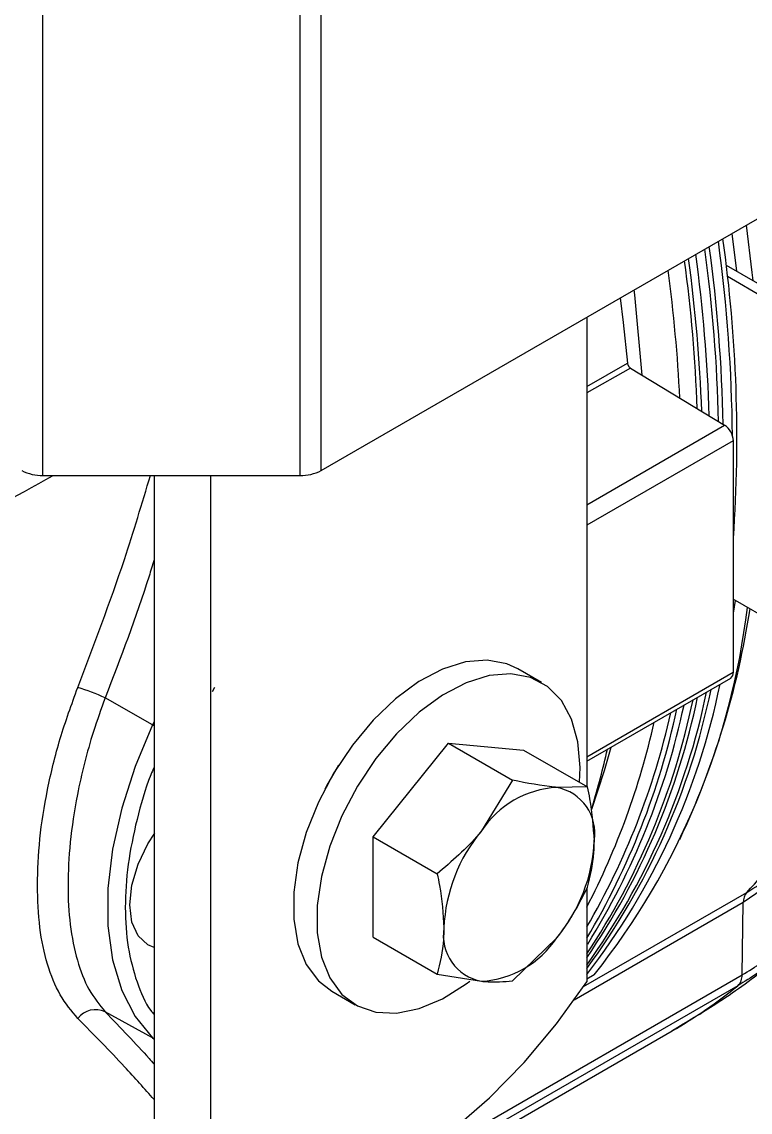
# Model space of a CAD drawing. Extents: x 11 to 120, y 2 to 94.
# Drawn here: x 23.006 to 24.718, y 12.812 to 15.375 of the extents above; entities that cross this region are included whole.
import ezdxf

# ---------------------------------------------------------------- set-up
doc = ezdxf.new("R2010")
doc.units = 0
doc.header["$MEASUREMENT"] = 0
doc.layers.add('OBJECT', color=7, linetype='CONTINUOUS')

msp = doc.modelspace()

# ---------------------------------------------------------------- linework, layer by layer
at = {"layer": 'OBJECT'}
for p, q in [((23.0558, 14.3083), (23.0558, 19.8403)), ((23.6603, 14.3083), (23.6603, 19.8403)), ((23.7098, 14.3201), (23.7098, 19.8522)), ((23.7098, 14.3201), (25.9055, 15.5876)), ((24.6747, 14.8771), (24.6856, 14.7888)), ((24.6614, 14.8028), (24.7718, 14.739)), ((24.6644, 14.7765), (24.7532, 14.7253)), ((24.3339, 14.6804), (24.3339, 13.5773)), ((24.3339, 14.5174), (24.4296, 14.572)), ((24.4364, 14.5608), (24.3339, 14.5024)), ((24.4364, 14.5608), (24.6576, 14.4264)), ((24.3339, 14.2396), (24.6576, 14.4264)), ((24.6782, 14.39), (24.3339, 14.1912)), ((24.6782, 14.39), (24.6782, 13.8457)), ((23.0558, 14.3083), (23.6603, 14.3083)), ((23.3171, 14.3083), (23.3171, 12.6849)), ((23.45, 14.3083), (23.45, 12.6081)), ((24.8151, 13.9383), (24.6782, 14.0173)), ((24.6826, 14.0148), (24.6782, 13.9844)), ((24.2273, 13.822), (24.1722, 13.8538)), ((24.3339, 13.6469), (24.6782, 13.8457)), ((24.3339, 13.6368), (24.672, 13.832)), ((23.4541, 13.8009), (23.4601, 13.8104)), ((23.3136, 13.7218), (23.2022, 13.7857)), ((23.3171, 13.7292), (23.3136, 13.7218)), ((23.3171, 13.7199), (23.3136, 13.7218)), ((23.8318, 13.4589), (24.0086, 13.6788)), ((24.0086, 13.6788), (24.159, 13.592)), ((24.0086, 13.6788), (24.1854, 13.663)), ((24.1854, 13.663), (24.3358, 13.5762)), ((24.159, 13.592), (24.0864, 13.4729)), ((24.3358, 13.5762), (24.2632, 13.575)), ((23.8318, 13.4589), (23.9822, 13.3721)), ((23.8318, 13.2232), (23.8318, 13.4589)), ((24.3263, 13.107), (24.7097, 13.3284)), ((24.3339, 13.3373), (24.3339, 13.1184)), ((24.7014, 13.3045), (24.3041, 13.0751)), ((24.6989, 13.1346), (24.7014, 13.3045)), ((23.8318, 13.2232), (23.9822, 13.1364)), ((24.159, 13.1206), (24.2632, 13.2214)), ((23.9822, 13.1364), (24.0864, 13.1194)), ((24.025, 12.7456), (24.6989, 13.1346)), ((24.3514, 13.1347), (24.3339, 13.1246)), ((24.6887, 13.109), (24.0149, 12.72)), ((23.7347, 13.0961), (23.7899, 13.0642)), ((23.3136, 12.9865), (23.2022, 13.0476)), ((23.8606, 12.6137), (24.5345, 13.0027)), ((23.3171, 12.9849), (23.3136, 12.9865)), ((23.3136, 12.9865), (23.3171, 12.9831))]:
    msp.add_line(p, q, dxfattribs=at)
at = {"layer": 'OBJECT', "flags": 128}
for points in [[(24.7087, 14.8967), (24.722, 14.7856), (24.724, 14.7666)], [(24.464, 14.544), (24.4464, 14.7331), (24.445, 14.7445)], [(24.4121, 14.7255), (24.4193, 14.6682), (24.4296, 14.572)], [(24.1722, 13.8538), (24.1463, 13.8656), (24.1001, 13.8742), (24.0491, 13.8699), (23.995, 13.8529), (23.9396, 13.8238), (23.8846, 13.7835), (23.8319, 13.7333), (23.783, 13.6747), (23.7397, 13.6097), (23.7032, 13.5405), (23.6747, 13.469), (23.6552, 13.3978), (23.6453, 13.3291), (23.6453, 13.2651), (23.6552, 13.2078), (23.6747, 13.1591), (23.7032, 13.1205), (23.7347, 13.0961)], [(24.3166, 13.5873), (24.318, 13.6217), (24.313, 13.6826), (24.2982, 13.7358), (24.2742, 13.7796), (24.2416, 13.8126), (24.2015, 13.8338), (24.1552, 13.8423), (24.1042, 13.8381), (24.0501, 13.8211), (23.9947, 13.792), (23.9398, 13.7517), (23.887, 13.7014), (23.8382, 13.6429), (23.7948, 13.5779), (23.7583, 13.5086), (23.7299, 13.4372), (23.7104, 13.366), (23.7005, 13.2973), (23.7005, 13.2332), (23.7104, 13.1759), (23.7299, 13.1272), (23.7583, 13.0887), (23.7948, 13.0615), (23.8382, 13.0466), (23.887, 13.0444), (23.9398, 13.0551), (23.9947, 13.0782), (24.0501, 13.1131), (24.0589, 13.1197)], [(23.3136, 13.7218), (23.2726, 13.6245), (23.241, 13.5267), (23.2196, 13.4303), (23.2088, 13.3374), (23.2088, 13.2499), (23.2196, 13.1695), (23.241, 13.0978), (23.2726, 13.0364), (23.3136, 12.9865)], [(24.3459, 13.5242), (24.3755, 13.6145), (24.3913, 13.6699)], [(23.7505, 13.6274), (23.7222, 13.579), (23.7182, 13.5711)], [(24.9354, 13.5316), (24.9324, 13.5262), (24.8646, 13.4373), (24.7879, 13.3641), (24.7014, 13.3045), (24.7014, 13.3045), (24.7014, 13.3045)], [(23.3171, 13.1988), (23.3027, 13.2051), (23.2796, 13.2265), (23.265, 13.2586), (23.2601, 13.2992), (23.265, 13.3455), (23.2796, 13.3944), (23.3027, 13.4425), (23.3186, 13.4676)], [(23.45, 12.6081), (23.5209, 12.5914), (23.5974, 12.5883), (23.6783, 12.599), (23.7625, 12.6232), (23.8486, 12.6606), (23.9353, 12.7107), (24.0214, 12.7727), (24.1055, 12.8456), (24.1865, 12.9284), (24.263, 13.0198), (24.3339, 13.1184)]]:
    msp.add_lwpolyline(points, dxfattribs=at)
at = {"layer": 'OBJECT'}
for centre, radius, start, end in [((21.3449, 14.3965), 3.3417, 355.9618, 8.0571), ((20.9982, 14.3482), 3.6464, 1.3634, 7.7594), ((21.0163, 14.3551), 3.6388, 1.1545, 7.7628), ((21.0606, 14.3698), 3.6156, 0.5115, 7.7733), ((20.9314, 14.3231), 3.6752, 2.1184, 7.7462), ((20.9606, 14.3342), 3.6629, 1.7839, 7.7516), ((20.8559, 14.3024), 3.7015, 2.9074, 7.5806), ((20.9223, 14.3279), 3.6737, 2.1452, 7.5901), ((24.632, 14.3879), 0.0463, 2.6744, 56.4596), ((23.0538, 14.4092), 0.101, 241.9599, 271.1435), ((23.6623, 14.4092), 0.101, 268.8562, 298.0399), ((23.0089, 14.2011), 1.7144, 321.5376, 353.2043), ((22.7695, 14.2927), 1.9707, 334.7751, 351.3005), ((24.6635, 13.8441), 0.0148, 305.114, 6.1982), ((23.0181, 14.1521), 1.663, 322.297, 348.3971), ((22.9347, 13.1772), 0.6647, 66.2701, 72.2065), ((22.9804, 14.1455), 1.6803, 323.6577, 348.3226), ((22.9627, 14.1417), 1.6878, 324.332, 348.2957), ((22.9265, 14.1342), 1.7034, 325.7099, 348.2405), ((22.9082, 14.1306), 1.7115, 326.4054, 348.2121), ((22.8352, 14.1378), 1.7662, 328.1795, 347.9399), ((22.8059, 14.1316), 1.779, 329.1909, 347.9082), ((22.8075, 14.1357), 1.7662, 329.7925, 347.4113), ((22.7336, 14.124), 1.8028, 332.5794, 347.3234), ((22.378, 14.1239), 2.0564, 343.2413, 347.0994), ((23.724, 14.2712), 1.364, 316.2731, 334.1659), ((24.2768, 13.3472), 0.2282, 93.4294, 146.5653), ((24.243, 13.4669), 0.1099, 350.7481, 79.4533), ((24.3813, 13.2275), 0.3837, 140.2279, 177.3607), ((23.9682, 13.4669), 0.3837, 320.2279, 357.3607), ((24.736, 13.3059), 0.0346, 139.6119, 182.4222), ((24.1065, 13.2275), 0.1099, 170.7481, 259.4533), ((24.0727, 13.3472), 0.2282, 273.4294, 326.5653), ((24.6661, 13.1327), 0.0328, 313.6403, 3.298), ((23.9447, 14.0237), 1.1791, 300.0127, 309.1269), ((23.1795, 13.0003), 0.0525, 64.3881, 142.4548)]:
    msp.add_arc(centre, radius, start, end, dxfattribs=at)
for points, knots in [([(24.4296, 14.572), (24.4297, 14.571), (24.43, 14.5695), (24.4308, 14.5674), (24.4316, 14.566), (24.4325, 14.5646), (24.4335, 14.5633), (24.4348, 14.5619), (24.4358, 14.5612), (24.4364, 14.5608)], [0, 0, 0, 0, 0.235209, 0.351551, 0.467887, 0.584217, 0.700551, 0.816896, 1, 1, 1, 1]), ([(19.9701, 12.7287), (20.159, 12.8173), (20.5432, 12.9975), (21.1201, 13.2792), (21.694, 13.568), (22.2596, 13.8624), (22.719, 14.1076), (22.9903, 14.2585), (23.0798, 14.3083)], [0, 0, 0, 0, 0.176451, 0.3589388, 0.5474679, 0.7276616, 0.9101702, 1, 1, 1, 1]), ([(23.1379, 13.8101), (23.1758, 13.9099), (23.2382, 14.074), (23.2888, 14.2423), (23.3087, 14.3083)], [0, 0, 0, 0, 0.608137, 1, 1, 1, 1]), ([(23.3171, 14.1099), (23.3132, 14.097), (23.2797, 13.9872), (23.2386, 13.8802), (23.2022, 13.7857)], [0, 0, 0, 0, 0.117018, 1, 1, 1, 1]), ([(23.0429, 13.345), (23.044, 13.3808), (23.0463, 13.4524), (23.0652, 13.5696), (23.0943, 13.6901), (23.1233, 13.7701), (23.1379, 13.8101)], [0, 0, 0, 0, 0.249549, 0.499968, 0.749833, 1, 1, 1, 1]), ([(23.2022, 13.7857), (23.1927, 13.7593), (23.1742, 13.7082), (23.1528, 13.6319), (23.1331, 13.5441), (23.1185, 13.4464), (23.1132, 13.3433), (23.1184, 13.2496), (23.135, 13.1672), (23.1619, 13.0974), (23.1888, 13.0642), (23.2022, 13.0476)], [0, 0, 0, 0, 0.0871593, 0.1683777, 0.2498715, 0.3771973, 0.4995656, 0.6219989, 0.7493523, 0.8747814, 1, 1, 1, 1]), ([(23.3171, 13.6227), (23.3145, 13.6167), (23.2971, 13.5759), (23.2753, 13.4984), (23.254, 13.3932), (23.2473, 13.2918), (23.254, 13.1982), (23.2753, 13.1176), (23.2971, 13.0653), (23.3145, 13.0445), (23.3171, 13.0414)], [0, 0, 0, 0, 0.0268709, 0.1810548, 0.3394352, 0.5, 0.6605648, 0.8189452, 0.9731291, 1, 1, 1, 1]), ([(24.2632, 13.575), (24.2611, 13.5752), (24.231, 13.578), (24.1937, 13.5853), (24.159, 13.592)], [0, 0, 0, 0, 0.0702143, 1, 1, 1, 1]), ([(24.3516, 13.4492), (24.3496, 13.4819), (24.347, 13.5232), (24.3377, 13.567), (24.3358, 13.5762)], [0, 0, 0, 0, 0.788998, 1, 1, 1, 1]), ([(24.0864, 13.4729), (24.0843, 13.4703), (24.0542, 13.4333), (24.0169, 13.4016), (23.9822, 13.3721)], [0, 0, 0, 0, 0.070213, 1, 1, 1, 1]), ([(24.3358, 13.3405), (24.3422, 13.3666), (24.3506, 13.4006), (24.3514, 13.4401), (24.3516, 13.4492)], [0, 0, 0, 0, 0.7681508, 1, 1, 1, 1]), ([(24.7097, 13.3284), (24.7481, 13.352), (24.8011, 13.3846), (24.8422, 13.4321), (24.8535, 13.4452)], [0, 0, 0, 0, 0.725398, 1, 1, 1, 1]), ([(24.6989, 13.1346), (24.6989, 13.1346), (24.7303, 13.1528), (24.7901, 13.1932), (24.8678, 13.2634), (24.9326, 13.3422), (24.9682, 13.3964), (24.9831, 13.4265), (24.9831, 13.4265)], [0, 0, 0, 0, 0.000005, 0.2589, 0.517796, 0.758901, 0.999996, 1, 1, 1, 1]), ([(23.9822, 13.3721), (23.9842, 13.3629), (23.9935, 13.3191), (23.996, 13.2778), (23.998, 13.2451)], [0, 0, 0, 0, 0.211002, 1, 1, 1, 1]), ([(23.1379, 13.0323), (23.1233, 13.0496), (23.0942, 13.0844), (23.0652, 13.1574), (23.0463, 13.2434), (23.044, 13.3111), (23.0429, 13.345)], [0, 0, 0, 0, 0.250229, 0.500882, 0.749824, 1, 1, 1, 1]), ([(24.2632, 13.2214), (24.2653, 13.224), (24.2949, 13.2613), (24.3161, 13.3023), (24.3358, 13.3405)], [0, 0, 0, 0, 0.070213, 1, 1, 1, 1]), ([(24.8751, 13.2637), (24.8445, 13.2308), (24.7894, 13.1715), (24.7197, 13.1282), (24.6887, 13.109)], [0, 0, 0, 0, 0.55543, 1, 1, 1, 1]), ([(23.998, 13.2451), (23.9978, 13.236), (23.9971, 13.1965), (23.9887, 13.1625), (23.9822, 13.1364)], [0, 0, 0, 0, 0.2318492, 1, 1, 1, 1]), ([(24.5348, 13.0041), (24.5693, 13.0244), (24.6462, 13.0696), (24.7303, 13.1309), (24.78, 13.1709), (24.7915, 13.1801)], [0, 0, 0, 0, 0.385443, 0.858638, 1, 1, 1, 1]), ([(24.0864, 13.1194), (24.0885, 13.1192), (24.1181, 13.1167), (24.1393, 13.1187), (24.159, 13.1206)], [0, 0, 0, 0, 0.070214, 1, 1, 1, 1]), ([(23.2022, 13.0476), (23.2386, 13.01), (23.2797, 12.9673), (23.3132, 12.9292), (23.3171, 12.9247)], [0, 0, 0, 0, 0.882983, 1, 1, 1, 1]), ([(23.3171, 12.8416), (23.2946, 12.8669), (23.2414, 12.9266), (23.1758, 12.9936), (23.1379, 13.0323)], [0, 0, 0, 0, 0.422778, 1, 1, 1, 1])]:
    msp.add_open_spline(points, degree=3, knots=knots, dxfattribs=at)

doc.saveas('drawing.dxf')
